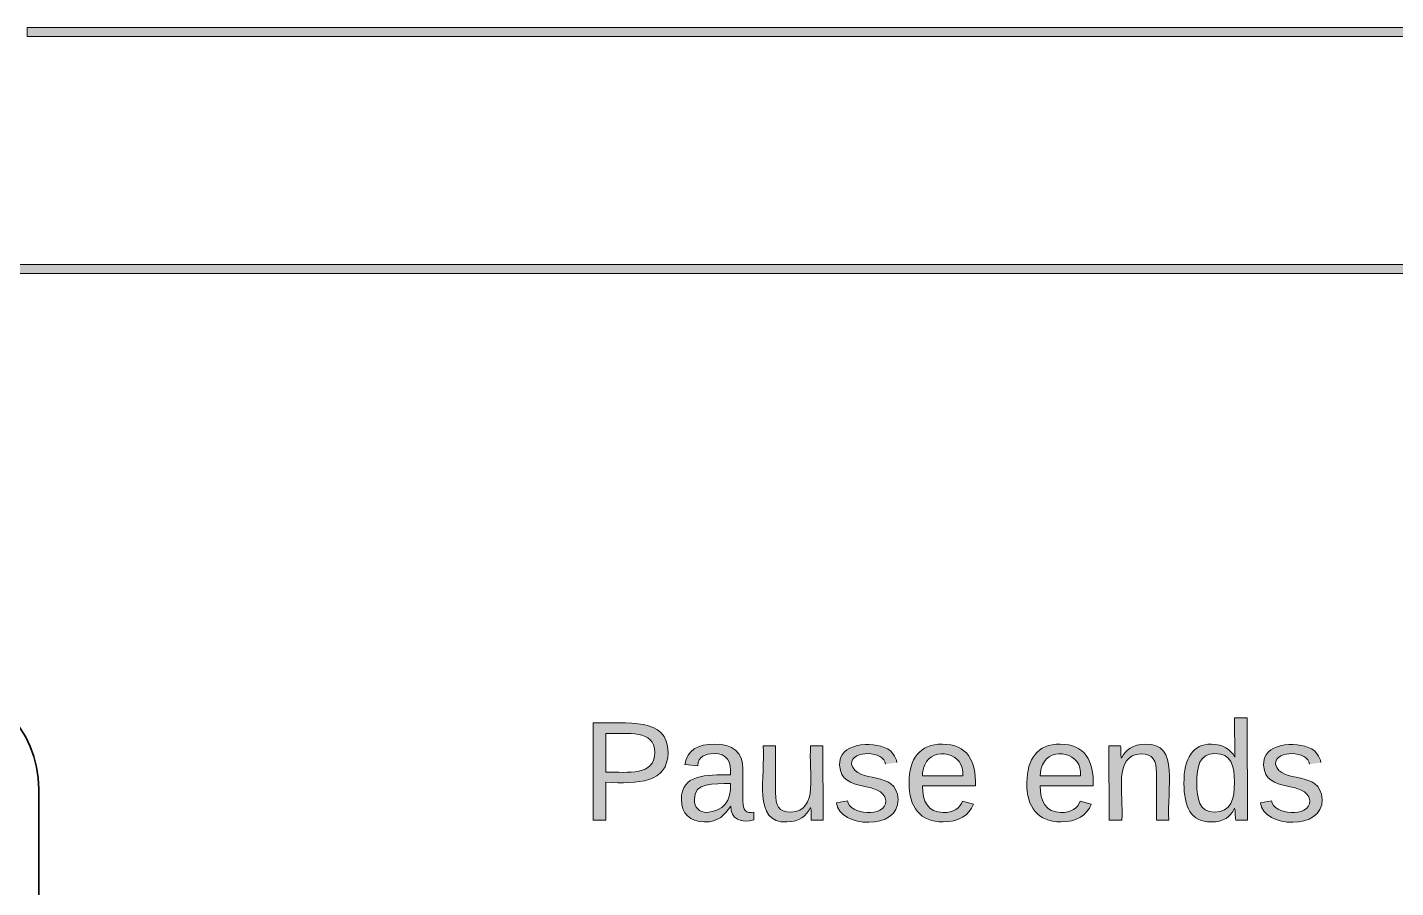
# Model space of a CAD drawing. Extents: x 3 to 1760, y 20 to 1040.
# Drawn here: x 566.7 to 717.3, y 670.5 to 765.2 of the extents above; entities that cross this region are included whole.
import ezdxf

# ---------------------------------------------------------------- set-up
doc = ezdxf.new("R2010")
doc.units = 0
doc.header["$MEASUREMENT"] = 0
doc.layers.add('Layer 1', color=7, linetype='Continuous', lineweight=0)

# ---------------------------------------------------------------- blocks, each defined once
blk = doc.blocks.new('Block_155')
at = {"layer": 'Layer 1', "true_color": 0x282c33, "transparency": 33554687}
h = blk.add_hatch(color=250, dxfattribs=at)
h.dxf.hatch_style = 2
edge = h.paths.add_edge_path()
edge.add_spline(control_points=[(629.01, 688.65), (632.77, 688.61), (637.26, 689.3), (637.26, 685.41), (637.26, 682.04), (633.93, 681.95), (630.43, 682.13), (630.43, 682.13), (630.43, 677.94), (630.43, 677.94), (630.43, 677.94), (629.01, 677.94), (629.01, 677.94), (629.01, 677.94), (629.01, 688.65), (629.01, 688.65)], knot_values=[0, 0, 0, 0, 1, 1, 1, 2, 2, 2, 3, 3, 3, 4, 4, 4, 5, 5, 5, 5], degree=3, periodic=0)
edge = h.paths.add_edge_path()
edge.add_spline(control_points=[(630.43, 683.25), (632.9, 683.25), (635.79, 682.78), (635.79, 685.41), (635.79, 687.96), (632.85, 687.44), (630.43, 687.49), (630.43, 687.49), (630.43, 683.25), (630.43, 683.25)], knot_values=[0, 0, 0, 0, 1, 1, 1, 2, 2, 2, 3, 3, 3, 3], degree=3, periodic=0)
edge.add_line((630.43, 683.25), (630.43, 683.25))
h = blk.add_hatch(color=250, dxfattribs=at)
h.dxf.hatch_style = 2
edge = h.paths.add_edge_path()
edge.add_spline(control_points=[(644.17, 679.49), (643.53, 678.58), (642.83, 677.72), (641.24, 677.76), (639.68, 677.81), (638.73, 678.67), (638.73, 680.23), (638.69, 682.99), (641.45, 682.95), (644.13, 682.95), (644.26, 684.46), (643.74, 685.28), (642.36, 685.28), (641.32, 685.24), (640.59, 684.98), (640.54, 683.94), (640.54, 683.94), (639.12, 684.07), (639.12, 684.07), (639.33, 685.67), (640.54, 686.32), (642.4, 686.32), (644.35, 686.32), (645.51, 685.45), (645.51, 683.55), (645.51, 683.55), (645.51, 680.01), (645.51, 680.01), (645.47, 679.15), (645.82, 678.63), (646.72, 678.84), (646.72, 678.84), (646.72, 677.98), (646.72, 677.98), (645.38, 677.59), (644.09, 678.07), (644.17, 679.49)], knot_values=[0, 0, 0, 0, 1, 1, 1, 2, 2, 2, 3, 3, 3, 4, 4, 4, 5, 5, 5, 6, 6, 6, 7, 7, 7, 8, 8, 8, 9, 9, 9, 10, 10, 10, 11, 11, 11, 12, 12, 12, 12], degree=3, periodic=0)
edge = h.paths.add_edge_path()
edge.add_spline(control_points=[(640.16, 680.23), (640.16, 679.36), (640.67, 678.8), (641.54, 678.8), (643.31, 678.93), (644.26, 680.05), (644.13, 682), (642.27, 681.91), (640.16, 682.21), (640.16, 680.23)], knot_values=[0, 0, 0, 0, 1, 1, 1, 2, 2, 2, 3, 3, 3, 3], degree=3, periodic=0)
edge.add_line((640.16, 680.23), (640.16, 680.23))
h = blk.add_hatch(color=250, dxfattribs=at)
h.dxf.hatch_style = 2
edge = h.paths.add_edge_path()
edge.add_spline(control_points=[(650.35, 677.76), (646.51, 677.59), (648.02, 682.78), (647.72, 686.15), (647.72, 686.15), (649.1, 686.15), (649.1, 686.15), (649.1, 686.15), (649.1, 680.96), (649.1, 680.96), (649.1, 679.62), (649.4, 678.8), (650.79, 678.84), (653.9, 678.93), (652.73, 683.21), (652.95, 686.15), (652.95, 686.15), (654.29, 686.15), (654.29, 686.15), (654.29, 686.15), (654.33, 677.94), (654.33, 677.94), (654.33, 677.94), (653.03, 677.94), (653.03, 677.94), (652.99, 678.37), (653.08, 679.02), (652.95, 679.36), (652.47, 678.41), (651.74, 677.81), (650.35, 677.76)], knot_values=[0, 0, 0, 0, 1, 1, 1, 2, 2, 2, 3, 3, 3, 4, 4, 4, 5, 5, 5, 6, 6, 6, 7, 7, 7, 8, 8, 8, 9, 9, 9, 10, 10, 10, 10], degree=3, periodic=0)
edge.add_line((650.35, 677.76), (650.35, 677.76))
h = blk.add_hatch(color=250, dxfattribs=at)
h.dxf.hatch_style = 2
edge = h.paths.add_edge_path()
edge.add_spline(control_points=[(661.2, 684.12), (661.07, 685.58), (657.48, 685.76), (657.44, 684.12), (658.09, 681.82), (662.41, 683.6), (662.58, 680.23), (662.75, 676.86), (656.1, 677.03), (655.8, 679.88), (655.8, 679.88), (657.01, 680.1), (657.01, 680.1), (657.18, 678.54), (661.2, 678.15), (661.24, 680.1), (660.81, 682.52), (656.36, 680.74), (656.14, 683.99), (655.97, 686.45), (659.69, 686.71), (661.41, 685.8), (661.93, 685.5), (662.32, 684.98), (662.45, 684.29)], knot_values=[0, 0, 0, 0, 1, 1, 1, 2, 2, 2, 3, 3, 3, 4, 4, 4, 5, 5, 5, 6, 6, 6, 7, 7, 7, 8, 8, 8, 8], degree=3, periodic=0)
edge.add_line((662.45, 684.29), (661.2, 684.12))
h = blk.add_hatch(color=250, dxfattribs=at)
h.dxf.hatch_style = 2
edge = h.paths.add_edge_path()
edge.add_spline(control_points=[(667.46, 686.32), (670.19, 686.32), (671.18, 684.5), (671.09, 681.74), (671.09, 681.74), (665.26, 681.74), (665.26, 681.74), (665.26, 680.01), (665.87, 678.84), (667.55, 678.8), (668.67, 678.76), (669.41, 679.32), (669.67, 680.05), (669.67, 680.05), (670.88, 679.71), (670.88, 679.71), (670.4, 678.5), (669.28, 677.76), (667.55, 677.76), (665.04, 677.76), (663.75, 679.36), (663.79, 682.08), (663.83, 684.72), (664.91, 686.32), (667.46, 686.32)], knot_values=[0, 0, 0, 0, 1, 1, 1, 2, 2, 2, 3, 3, 3, 4, 4, 4, 5, 5, 5, 6, 6, 6, 7, 7, 7, 8, 8, 8, 8], degree=3, periodic=0)
edge = h.paths.add_edge_path()
edge.add_spline(control_points=[(669.71, 682.82), (669.97, 685.41), (666.43, 686.15), (665.52, 684.03), (665.39, 683.73), (665.26, 683.29), (665.26, 682.82), (665.26, 682.82), (669.71, 682.82), (669.71, 682.82)], knot_values=[0, 0, 0, 0, 1, 1, 1, 2, 2, 2, 3, 3, 3, 3], degree=3, periodic=0)
edge.add_line((669.71, 682.82), (669.71, 682.82))
at = {"layer": 'Layer 1'}
for points, knots in [([(629.01, 688.65), (632.77, 688.61), (637.26, 689.3), (637.26, 685.41), (637.26, 682.04), (633.93, 681.95), (630.43, 682.13), (630.43, 682.13), (630.43, 677.94), (630.43, 677.94), (630.43, 677.94), (629.01, 677.94), (629.01, 677.94), (629.01, 677.94), (629.01, 688.65), (629.01, 688.65)], [0, 0, 0, 0, 1, 1, 1, 2, 2, 2, 3, 3, 3, 4, 4, 4, 5, 5, 5, 5]), ([(630.43, 683.25), (632.9, 683.25), (635.79, 682.78), (635.79, 685.41), (635.79, 687.96), (632.85, 687.44), (630.43, 687.49), (630.43, 687.49), (630.43, 683.25), (630.43, 683.25)], [0, 0, 0, 0, 1, 1, 1, 2, 2, 2, 3, 3, 3, 3]), ([(644.17, 679.49), (643.53, 678.58), (642.83, 677.72), (641.24, 677.76), (639.68, 677.81), (638.73, 678.67), (638.73, 680.23), (638.69, 682.99), (641.45, 682.95), (644.13, 682.95), (644.26, 684.46), (643.74, 685.28), (642.36, 685.28), (641.32, 685.24), (640.59, 684.98), (640.54, 683.94), (640.54, 683.94), (639.12, 684.07), (639.12, 684.07), (639.33, 685.67), (640.54, 686.32), (642.4, 686.32), (644.35, 686.32), (645.51, 685.45), (645.51, 683.55), (645.51, 683.55), (645.51, 680.01), (645.51, 680.01), (645.47, 679.15), (645.82, 678.63), (646.72, 678.84), (646.72, 678.84), (646.72, 677.98), (646.72, 677.98), (645.38, 677.59), (644.09, 678.07), (644.17, 679.49)], [0, 0, 0, 0, 1, 1, 1, 2, 2, 2, 3, 3, 3, 4, 4, 4, 5, 5, 5, 6, 6, 6, 7, 7, 7, 8, 8, 8, 9, 9, 9, 10, 10, 10, 11, 11, 11, 12, 12, 12, 12]), ([(650.35, 677.76), (646.51, 677.59), (648.02, 682.78), (647.72, 686.15), (647.72, 686.15), (649.1, 686.15), (649.1, 686.15), (649.1, 686.15), (649.1, 680.96), (649.1, 680.96), (649.1, 679.62), (649.4, 678.8), (650.79, 678.84), (653.9, 678.93), (652.73, 683.21), (652.95, 686.15), (652.95, 686.15), (654.29, 686.15), (654.29, 686.15), (654.29, 686.15), (654.33, 677.94), (654.33, 677.94), (654.33, 677.94), (653.03, 677.94), (653.03, 677.94), (652.99, 678.37), (653.08, 679.02), (652.95, 679.36), (652.47, 678.41), (651.74, 677.81), (650.35, 677.76)], [0, 0, 0, 0, 1, 1, 1, 2, 2, 2, 3, 3, 3, 4, 4, 4, 5, 5, 5, 6, 6, 6, 7, 7, 7, 8, 8, 8, 9, 9, 9, 10, 10, 10, 10]), ([(661.2, 684.12), (661.07, 685.58), (657.48, 685.76), (657.44, 684.12), (658.09, 681.82), (662.41, 683.6), (662.58, 680.23), (662.75, 676.86), (656.1, 677.03), (655.8, 679.88), (655.8, 679.88), (657.01, 680.1), (657.01, 680.1), (657.18, 678.54), (661.2, 678.15), (661.24, 680.1), (660.81, 682.52), (656.36, 680.74), (656.14, 683.99), (655.97, 686.45), (659.69, 686.71), (661.41, 685.8), (661.93, 685.5), (662.32, 684.98), (662.45, 684.29)], [0, 0, 0, 0, 1, 1, 1, 2, 2, 2, 3, 3, 3, 4, 4, 4, 5, 5, 5, 6, 6, 6, 7, 7, 7, 8, 8, 8, 8]), ([(667.46, 686.32), (670.19, 686.32), (671.18, 684.5), (671.09, 681.74), (671.09, 681.74), (665.26, 681.74), (665.26, 681.74), (665.26, 680.01), (665.87, 678.84), (667.55, 678.8), (668.67, 678.76), (669.41, 679.32), (669.67, 680.05), (669.67, 680.05), (670.88, 679.71), (670.88, 679.71), (670.4, 678.5), (669.28, 677.76), (667.55, 677.76), (665.04, 677.76), (663.75, 679.36), (663.79, 682.08), (663.83, 684.72), (664.91, 686.32), (667.46, 686.32)], [0, 0, 0, 0, 1, 1, 1, 2, 2, 2, 3, 3, 3, 4, 4, 4, 5, 5, 5, 6, 6, 6, 7, 7, 7, 8, 8, 8, 8]), ([(669.71, 682.82), (669.97, 685.41), (666.43, 686.15), (665.52, 684.03), (665.39, 683.73), (665.26, 683.29), (665.26, 682.82), (665.26, 682.82), (669.71, 682.82), (669.71, 682.82)], [0, 0, 0, 0, 1, 1, 1, 2, 2, 2, 3, 3, 3, 3]), ([(640.16, 680.23), (640.16, 679.36), (640.67, 678.8), (641.54, 678.8), (643.31, 678.93), (644.26, 680.05), (644.13, 682), (642.27, 681.91), (640.16, 682.21), (640.16, 680.23)], [0, 0, 0, 0, 1, 1, 1, 2, 2, 2, 3, 3, 3, 3])]:
    blk.add_open_spline(points, degree=3, knots=knots, dxfattribs=at)
blk = doc.blocks.new('Block_154')
at = {"layer": 'Layer 1'}
blk.add_blockref('Block_155', (0, 0), dxfattribs=at)
blk = doc.blocks.new('Block_157')
at = {"layer": 'Layer 1', "true_color": 0x282c33, "transparency": 33554687}
h = blk.add_hatch(color=250, dxfattribs=at)
h.dxf.hatch_style = 2
edge = h.paths.add_edge_path()
edge.add_spline(control_points=[(697.06, 686.32), (698.4, 686.32), (699.14, 685.76), (699.66, 684.89), (699.66, 684.89), (699.61, 689.21), (699.61, 689.21), (699.61, 689.21), (700.99, 689.21), (700.99, 689.21), (700.99, 689.21), (701.04, 677.94), (701.04, 677.94), (701.04, 677.94), (699.74, 677.94), (699.74, 677.94), (699.66, 678.37), (699.74, 678.93), (699.61, 679.28), (699.18, 678.28), (698.4, 677.76), (697.06, 677.76), (694.77, 677.76), (694.08, 679.45), (694.04, 682), (694.04, 684.85), (695.03, 686.32), (697.06, 686.32)], knot_values=[0, 0, 0, 0, 1, 1, 1, 2, 2, 2, 3, 3, 3, 4, 4, 4, 5, 5, 5, 6, 6, 6, 7, 7, 7, 8, 8, 8, 9, 9, 9, 9], degree=3, periodic=0)
edge = h.paths.add_edge_path()
edge.add_spline(control_points=[(697.45, 685.28), (695.72, 685.28), (695.46, 683.81), (695.46, 682.04), (695.46, 680.31), (695.72, 678.84), (697.41, 678.84), (699.22, 678.84), (699.61, 680.23), (699.61, 682.13), (699.61, 683.94), (699.22, 685.32), (697.45, 685.28)], knot_values=[0, 0, 0, 0, 1, 1, 1, 2, 2, 2, 3, 3, 3, 4, 4, 4, 4], degree=3, periodic=0)
edge.add_line((697.45, 685.28), (697.45, 685.28))
h = blk.add_hatch(color=250, dxfattribs=at)
h.dxf.hatch_style = 2
edge = h.paths.add_edge_path()
edge.add_spline(control_points=[(680.43, 686.32), (683.15, 686.32), (684.14, 684.5), (684.06, 681.74), (684.06, 681.74), (678.22, 681.74), (678.22, 681.74), (678.22, 680.01), (678.83, 678.84), (680.51, 678.8), (681.64, 678.76), (682.37, 679.32), (682.63, 680.05), (682.63, 680.05), (683.84, 679.71), (683.84, 679.71), (683.37, 678.5), (682.24, 677.76), (680.51, 677.76), (678.01, 677.76), (676.71, 679.36), (676.75, 682.08), (676.8, 684.72), (677.88, 686.32), (680.43, 686.32)], knot_values=[0, 0, 0, 0, 1, 1, 1, 2, 2, 2, 3, 3, 3, 4, 4, 4, 5, 5, 5, 6, 6, 6, 7, 7, 7, 8, 8, 8, 8], degree=3, periodic=0)
edge = h.paths.add_edge_path()
edge.add_spline(control_points=[(682.67, 682.82), (682.93, 685.41), (679.39, 686.15), (678.48, 684.03), (678.35, 683.73), (678.22, 683.29), (678.22, 682.82), (678.22, 682.82), (682.67, 682.82), (682.67, 682.82)], knot_values=[0, 0, 0, 0, 1, 1, 1, 2, 2, 2, 3, 3, 3, 3], degree=3, periodic=0)
edge.add_line((682.67, 682.82), (682.67, 682.82))
h = blk.add_hatch(color=250, dxfattribs=at)
h.dxf.hatch_style = 2
edge = h.paths.add_edge_path()
edge.add_spline(control_points=[(689.8, 686.32), (693.65, 686.49), (692.09, 681.31), (692.4, 677.94), (692.4, 677.94), (691.01, 677.94), (691.01, 677.94), (691.01, 677.94), (691.01, 683.16), (691.01, 683.16), (691.01, 684.5), (690.67, 685.28), (689.33, 685.24), (686.22, 685.15), (687.43, 680.83), (687.21, 677.94), (687.21, 677.94), (685.83, 677.94), (685.83, 677.94), (685.83, 677.94), (685.79, 686.15), (685.79, 686.15), (685.79, 686.15), (687.08, 686.15), (687.08, 686.15), (687.12, 685.71), (687.04, 685.11), (687.17, 684.76), (687.64, 685.71), (688.42, 686.28), (689.8, 686.32)], knot_values=[0, 0, 0, 0, 1, 1, 1, 2, 2, 2, 3, 3, 3, 4, 4, 4, 5, 5, 5, 6, 6, 6, 7, 7, 7, 8, 8, 8, 9, 9, 9, 10, 10, 10, 10], degree=3, periodic=0)
edge.add_line((689.8, 686.32), (689.8, 686.32))
h = blk.add_hatch(color=250, dxfattribs=at)
h.dxf.hatch_style = 2
edge = h.paths.add_edge_path()
edge.add_spline(control_points=[(707.87, 684.12), (707.74, 685.58), (704.15, 685.76), (704.11, 684.12), (704.75, 681.82), (709.08, 683.6), (709.25, 680.23), (709.42, 676.86), (702.77, 677.03), (702.46, 679.88), (702.46, 679.88), (703.67, 680.1), (703.67, 680.1), (703.85, 678.54), (707.87, 678.15), (707.91, 680.1), (707.48, 682.52), (703.03, 680.74), (702.81, 683.99), (702.64, 686.45), (706.35, 686.71), (708.08, 685.8), (708.6, 685.5), (708.99, 684.98), (709.12, 684.29)], knot_values=[0, 0, 0, 0, 1, 1, 1, 2, 2, 2, 3, 3, 3, 4, 4, 4, 5, 5, 5, 6, 6, 6, 7, 7, 7, 8, 8, 8, 8], degree=3, periodic=0)
edge.add_line((709.12, 684.29), (707.87, 684.12))
at = {"layer": 'Layer 1'}
for points, knots in [([(697.06, 686.32), (698.4, 686.32), (699.14, 685.76), (699.66, 684.89), (699.66, 684.89), (699.61, 689.21), (699.61, 689.21), (699.61, 689.21), (700.99, 689.21), (700.99, 689.21), (700.99, 689.21), (701.04, 677.94), (701.04, 677.94), (701.04, 677.94), (699.74, 677.94), (699.74, 677.94), (699.66, 678.37), (699.74, 678.93), (699.61, 679.28), (699.18, 678.28), (698.4, 677.76), (697.06, 677.76), (694.77, 677.76), (694.08, 679.45), (694.04, 682), (694.04, 684.85), (695.03, 686.32), (697.06, 686.32)], [0, 0, 0, 0, 1, 1, 1, 2, 2, 2, 3, 3, 3, 4, 4, 4, 5, 5, 5, 6, 6, 6, 7, 7, 7, 8, 8, 8, 9, 9, 9, 9]), ([(680.43, 686.32), (683.15, 686.32), (684.14, 684.5), (684.06, 681.74), (684.06, 681.74), (678.22, 681.74), (678.22, 681.74), (678.22, 680.01), (678.83, 678.84), (680.51, 678.8), (681.64, 678.76), (682.37, 679.32), (682.63, 680.05), (682.63, 680.05), (683.84, 679.71), (683.84, 679.71), (683.37, 678.5), (682.24, 677.76), (680.51, 677.76), (678.01, 677.76), (676.71, 679.36), (676.75, 682.08), (676.8, 684.72), (677.88, 686.32), (680.43, 686.32)], [0, 0, 0, 0, 1, 1, 1, 2, 2, 2, 3, 3, 3, 4, 4, 4, 5, 5, 5, 6, 6, 6, 7, 7, 7, 8, 8, 8, 8]), ([(682.67, 682.82), (682.93, 685.41), (679.39, 686.15), (678.48, 684.03), (678.35, 683.73), (678.22, 683.29), (678.22, 682.82), (678.22, 682.82), (682.67, 682.82), (682.67, 682.82)], [0, 0, 0, 0, 1, 1, 1, 2, 2, 2, 3, 3, 3, 3]), ([(689.8, 686.32), (693.65, 686.49), (692.09, 681.31), (692.4, 677.94), (692.4, 677.94), (691.01, 677.94), (691.01, 677.94), (691.01, 677.94), (691.01, 683.16), (691.01, 683.16), (691.01, 684.5), (690.67, 685.28), (689.33, 685.24), (686.22, 685.15), (687.43, 680.83), (687.21, 677.94), (687.21, 677.94), (685.83, 677.94), (685.83, 677.94), (685.83, 677.94), (685.79, 686.15), (685.79, 686.15), (685.79, 686.15), (687.08, 686.15), (687.08, 686.15), (687.12, 685.71), (687.04, 685.11), (687.17, 684.76), (687.64, 685.71), (688.42, 686.28), (689.8, 686.32)], [0, 0, 0, 0, 1, 1, 1, 2, 2, 2, 3, 3, 3, 4, 4, 4, 5, 5, 5, 6, 6, 6, 7, 7, 7, 8, 8, 8, 9, 9, 9, 10, 10, 10, 10]), ([(697.45, 685.28), (695.72, 685.28), (695.46, 683.81), (695.46, 682.04), (695.46, 680.31), (695.72, 678.84), (697.41, 678.84), (699.22, 678.84), (699.61, 680.23), (699.61, 682.13), (699.61, 683.94), (699.22, 685.32), (697.45, 685.28)], [0, 0, 0, 0, 1, 1, 1, 2, 2, 2, 3, 3, 3, 4, 4, 4, 4]), ([(707.87, 684.12), (707.74, 685.58), (704.15, 685.76), (704.11, 684.12), (704.75, 681.82), (709.08, 683.6), (709.25, 680.23), (709.42, 676.86), (702.77, 677.03), (702.46, 679.88), (702.46, 679.88), (703.67, 680.1), (703.67, 680.1), (703.85, 678.54), (707.87, 678.15), (707.91, 680.1), (707.48, 682.52), (703.03, 680.74), (702.81, 683.99), (702.64, 686.45), (706.35, 686.71), (708.08, 685.8), (708.6, 685.5), (708.99, 684.98), (709.12, 684.29)], [0, 0, 0, 0, 1, 1, 1, 2, 2, 2, 3, 3, 3, 4, 4, 4, 5, 5, 5, 6, 6, 6, 7, 7, 7, 8, 8, 8, 8])]:
    blk.add_open_spline(points, degree=3, knots=knots, dxfattribs=at)
blk = doc.blocks.new('Block_156')
at = {"layer": 'Layer 1'}
blk.add_blockref('Block_157', (0, 0), dxfattribs=at)
blk = doc.blocks.new('Block_153')
at = {"layer": 'Layer 1'}
for name in ['Block_154', 'Block_156']:
    blk.add_blockref(name, (0, 0), dxfattribs=at)
blk = doc.blocks.new('Block_0')
at = {"layer": 'Layer 1', "true_color": 0x666666, "transparency": 33554687}
h = blk.add_hatch(color=251, dxfattribs=at)
h.dxf.hatch_style = 2
edge = h.paths.add_edge_path()
edge.add_spline(control_points=[(566.74, 764.17), (566.74, 764.17), (566.74, 765.17), (566.74, 765.17), (566.74, 765.17), (844.71, 765.17), (844.71, 765.17), (844.71, 765.17), (844.71, 764.17), (844.71, 764.17), (844.71, 764.17), (566.74, 764.17), (566.74, 764.17)], knot_values=[0, 0, 0, 0, 1, 1, 1, 2, 2, 2, 3, 3, 3, 4, 4, 4, 4], degree=3, periodic=0)
edge = h.paths.add_edge_path()
edge.add_spline(control_points=[(1185.28, 765), (1185.28, 765), (1187.18, 764.56), (1187.18, 764.56), (1187.18, 764.56), (1189, 763.81), (1189, 763.81), (1189, 763.81), (1190.66, 762.79), (1190.66, 762.79), (1190.66, 762.79), (1192.16, 761.52), (1192.16, 761.52), (1192.16, 761.52), (1193.43, 760.02), (1193.43, 760.02), (1193.43, 760.02), (1194.45, 758.36), (1194.45, 758.36), (1194.45, 758.36), (1195.2, 756.56), (1195.2, 756.56), (1195.2, 756.56), (1195.66, 754.64), (1195.66, 754.64), (1195.66, 754.64), (1195.81, 752.71), (1195.81, 752.71), (1195.81, 752.71), (1195.81, 619.58), (1195.81, 619.58), (1195.81, 619.58), (1194.81, 619.58), (1194.81, 619.58), (1194.81, 619.58), (1194.81, 752.65), (1194.81, 752.65), (1194.81, 752.65), (1194.68, 754.47), (1194.68, 754.47), (1194.68, 754.47), (1194.26, 756.22), (1194.26, 756.22), (1194.26, 756.22), (1193.56, 757.89), (1193.56, 757.89), (1193.56, 757.89), (1192.63, 759.41), (1192.63, 759.41), (1192.63, 759.41), (1191.45, 760.79), (1191.45, 760.79), (1191.45, 760.79), (1190.08, 761.96), (1190.08, 761.96), (1190.08, 761.96), (1188.54, 762.9), (1188.54, 762.9), (1188.54, 762.9), (1186.88, 763.6), (1186.88, 763.6), (1186.88, 763.6), (1185.12, 764.02), (1185.12, 764.02), (1185.12, 764.02), (1183.32, 764.17), (1183.32, 764.17), (1183.32, 764.17), (1046.58, 764.17), (1046.58, 764.17), (1046.58, 764.17), (1046.58, 765.17), (1046.58, 765.17), (1046.58, 765.17), (1183.35, 765.17), (1183.35, 765.17), (1183.35, 765.17), (1185.28, 765), (1185.28, 765)], knot_values=[0, 0, 0, 0, 1, 1, 1, 2, 2, 2, 3, 3, 3, 4, 4, 4, 5, 5, 5, 6, 6, 6, 7, 7, 7, 8, 8, 8, 9, 9, 9, 10, 10, 10, 11, 11, 11, 12, 12, 12, 13, 13, 13, 14, 14, 14, 15, 15, 15, 16, 16, 16, 17, 17, 17, 18, 18, 18, 19, 19, 19, 20, 20, 20, 21, 21, 21, 22, 22, 22, 23, 23, 23, 24, 24, 24, 25, 25, 25, 26, 26, 26, 26], degree=3, periodic=0)
at = {"layer": 'Layer 1', "true_color": 0x333333, "transparency": 33554687}
h = blk.add_hatch(color=250, dxfattribs=at)
h.dxf.hatch_style = 2
edge = h.paths.add_edge_path()
edge.add_spline(control_points=[(1047.97, 738.95), (1047.97, 738.95), (1049.87, 738.49), (1049.87, 738.49), (1049.87, 738.49), (1051.69, 737.73), (1051.69, 737.73), (1051.69, 737.73), (1053.36, 736.71), (1053.36, 736.71), (1053.36, 736.71), (1054.86, 735.43), (1054.86, 735.43), (1054.86, 735.43), (1056.12, 733.93), (1056.12, 733.93), (1056.12, 733.93), (1057.16, 732.27), (1057.16, 732.27), (1057.16, 732.27), (1057.91, 730.45), (1057.91, 730.45), (1057.91, 730.45), (1058.36, 728.55), (1058.36, 728.55), (1058.36, 728.55), (1058.51, 726.61), (1058.51, 726.61), (1058.51, 726.61), (1058.51, 701.33), (1058.51, 701.33), (1058.51, 701.33), (1057.51, 701.33), (1057.51, 701.33), (1057.51, 701.33), (1057.51, 726.57), (1057.51, 726.57), (1057.51, 726.57), (1057.37, 728.39), (1057.37, 728.39), (1057.37, 728.39), (1056.95, 730.14), (1056.95, 730.14), (1056.95, 730.14), (1056.25, 731.81), (1056.25, 731.81), (1056.25, 731.81), (1055.31, 733.35), (1055.31, 733.35), (1055.31, 733.35), (1054.14, 734.72), (1054.14, 734.72), (1054.14, 734.72), (1052.77, 735.89), (1052.77, 735.89), (1052.77, 735.89), (1051.23, 736.84), (1051.23, 736.84), (1051.23, 736.84), (1049.56, 737.54), (1049.56, 737.54), (1049.56, 737.54), (1047.81, 737.94), (1047.81, 737.94), (1047.81, 737.94), (1045.99, 738.09), (1045.99, 738.09), (1045.99, 738.09), (546.31, 738.09), (546.31, 738.09), (546.31, 738.09), (546.31, 739.09), (546.31, 739.09), (546.31, 739.09), (1046.03, 739.09), (1046.03, 739.09), (1046.03, 739.09), (1047.97, 738.95), (1047.97, 738.95)], knot_values=[0, 0, 0, 0, 1, 1, 1, 2, 2, 2, 3, 3, 3, 4, 4, 4, 5, 5, 5, 6, 6, 6, 7, 7, 7, 8, 8, 8, 9, 9, 9, 10, 10, 10, 11, 11, 11, 12, 12, 12, 13, 13, 13, 14, 14, 14, 15, 15, 15, 16, 16, 16, 17, 17, 17, 18, 18, 18, 19, 19, 19, 20, 20, 20, 21, 21, 21, 22, 22, 22, 23, 23, 23, 24, 24, 24, 25, 25, 25, 26, 26, 26, 26], degree=3, periodic=0)
edge = h.paths.add_edge_path()
edge.add_spline(control_points=[(1058.51, 616.97), (1058.51, 616.97), (1058.65, 615.15), (1058.65, 615.15), (1058.65, 615.15), (1059.07, 613.39), (1059.07, 613.39), (1059.07, 613.39), (1059.77, 611.72), (1059.77, 611.72), (1059.77, 611.72), (1060.71, 610.18), (1060.71, 610.18), (1060.71, 610.18), (1061.88, 608.8), (1061.88, 608.8), (1061.88, 608.8), (1063.25, 607.62), (1063.25, 607.62), (1063.25, 607.62), (1064.79, 606.68), (1064.79, 606.68), (1064.79, 606.68), (1066.46, 605.98), (1066.46, 605.98), (1066.46, 605.98), (1068.21, 605.58), (1068.21, 605.58), (1068.21, 605.58), (1070.03, 605.43), (1070.03, 605.43), (1070.03, 605.43), (1168.16, 605.43), (1168.16, 605.43), (1168.16, 605.43), (1168.16, 604.43), (1168.16, 604.43), (1168.16, 604.43), (1069.99, 604.43), (1069.99, 604.43), (1069.99, 604.43), (1068.05, 604.58), (1068.05, 604.58), (1068.05, 604.58), (1066.15, 605.04), (1066.15, 605.04), (1066.15, 605.04), (1064.33, 605.79), (1064.33, 605.79), (1064.33, 605.79), (1062.66, 606.82), (1062.66, 606.82), (1062.66, 606.82), (1061.16, 608.1), (1061.16, 608.1), (1061.16, 608.1), (1059.9, 609.6), (1059.9, 609.6), (1059.9, 609.6), (1058.86, 611.27), (1058.86, 611.27), (1058.86, 611.27), (1058.11, 613.07), (1058.11, 613.07), (1058.11, 613.07), (1057.66, 614.99), (1057.66, 614.99), (1057.66, 614.99), (1057.51, 616.92), (1057.51, 616.92), (1057.51, 616.92), (1057.51, 646.65), (1057.51, 646.65), (1057.51, 646.65), (1058.51, 646.65), (1058.51, 646.65), (1058.51, 646.65), (1058.51, 616.97), (1058.51, 616.97)], knot_values=[0, 0, 0, 0, 1, 1, 1, 2, 2, 2, 3, 3, 3, 4, 4, 4, 5, 5, 5, 6, 6, 6, 7, 7, 7, 8, 8, 8, 9, 9, 9, 10, 10, 10, 11, 11, 11, 12, 12, 12, 13, 13, 13, 14, 14, 14, 15, 15, 15, 16, 16, 16, 17, 17, 17, 18, 18, 18, 19, 19, 19, 20, 20, 20, 21, 21, 21, 22, 22, 22, 23, 23, 23, 24, 24, 24, 25, 25, 25, 26, 26, 26, 26], degree=3, periodic=0)
at = {"layer": 'Layer 1', "true_color": 0x666666, "transparency": 33554687}
h = blk.add_hatch(color=251, dxfattribs=at)
h.dxf.hatch_style = 2
edge = h.paths.add_edge_path()
edge.add_spline(control_points=[(494.51, 382.02), (494.51, 382.02), (494.65, 380.2), (494.65, 380.2), (494.65, 380.2), (495.07, 378.45), (495.07, 378.45), (495.07, 378.45), (495.77, 376.78), (495.77, 376.78), (495.77, 376.78), (496.71, 375.24), (496.71, 375.24), (496.71, 375.24), (497.88, 373.87), (497.88, 373.87), (497.88, 373.87), (499.25, 372.7), (499.25, 372.7), (499.25, 372.7), (500.79, 371.75), (500.79, 371.75), (500.79, 371.75), (502.46, 371.05), (502.46, 371.05), (502.46, 371.05), (504.21, 370.65), (504.21, 370.65), (504.21, 370.65), (506.03, 370.5), (506.03, 370.5), (506.03, 370.5), (1162.98, 370.5), (1162.98, 370.5), (1162.98, 370.5), (1164.92, 370.35), (1164.92, 370.35), (1164.92, 370.35), (1166.82, 369.89), (1166.82, 369.89), (1166.82, 369.89), (1168.65, 369.13), (1168.65, 369.13), (1168.65, 369.13), (1170.32, 368.1), (1170.32, 368.1), (1170.32, 368.1), (1171.82, 366.84), (1171.82, 366.84), (1171.82, 366.84), (1173.09, 365.34), (1173.09, 365.34), (1173.09, 365.34), (1174.11, 363.68), (1174.11, 363.68), (1174.11, 363.68), (1174.85, 361.86), (1174.85, 361.86), (1174.85, 361.86), (1175.31, 359.96), (1175.31, 359.96), (1175.31, 359.96), (1175.46, 358.02), (1175.46, 358.02), (1175.46, 358.02), (1175.46, 180.17), (1175.46, 180.17), (1175.46, 180.17), (1175.6, 178.35), (1175.6, 178.35), (1175.6, 178.35), (1176.02, 176.6), (1176.02, 176.6), (1176.02, 176.6), (1176.72, 174.93), (1176.72, 174.93), (1176.72, 174.93), (1177.65, 173.39), (1177.65, 173.39), (1177.65, 173.39), (1178.82, 172.01), (1178.82, 172.01), (1178.82, 172.01), (1180.19, 170.84), (1180.19, 170.84), (1180.19, 170.84), (1181.72, 169.9), (1181.72, 169.9), (1181.72, 169.9), (1183.39, 169.22), (1183.39, 169.22), (1183.39, 169.22), (1185.14, 168.8), (1185.14, 168.8), (1185.14, 168.8), (1186.96, 168.65), (1186.96, 168.65), (1186.96, 168.65), (1198.56, 168.65), (1198.56, 168.65), (1198.56, 168.65), (1198.56, 167.65), (1198.56, 167.65), (1198.56, 167.65), (1186.92, 167.65), (1186.92, 167.65), (1186.92, 167.65), (1184.99, 167.8), (1184.99, 167.8), (1184.99, 167.8), (1183.09, 168.26), (1183.09, 168.26), (1183.09, 168.26), (1181.27, 169.01), (1181.27, 169.01), (1181.27, 169.01), (1179.59, 170.05), (1179.59, 170.05), (1179.59, 170.05), (1178.09, 171.32), (1178.09, 171.32), (1178.09, 171.32), (1176.83, 172.82), (1176.83, 172.82), (1176.83, 172.82), (1175.8, 174.5), (1175.8, 174.5), (1175.8, 174.5), (1175.06, 176.3), (1175.06, 176.3), (1175.06, 176.3), (1174.6, 178.22), (1174.6, 178.22), (1174.6, 178.22), (1174.45, 180.15), (1174.45, 180.15), (1174.45, 180.15), (1174.45, 357.98), (1174.45, 357.98), (1174.45, 357.98), (1174.31, 359.8), (1174.31, 359.8), (1174.31, 359.8), (1173.91, 361.55), (1173.91, 361.55), (1173.91, 361.55), (1173.21, 363.22), (1173.21, 363.22), (1173.21, 363.22), (1172.26, 364.76), (1172.26, 364.76), (1172.26, 364.76), (1171.09, 366.13), (1171.09, 366.13), (1171.09, 366.13), (1169.72, 367.3), (1169.72, 367.3), (1169.72, 367.3), (1168.19, 368.25), (1168.19, 368.25), (1168.19, 368.25), (1166.53, 368.95), (1166.53, 368.95), (1166.53, 368.95), (1164.78, 369.35), (1164.78, 369.35), (1164.78, 369.35), (1162.96, 369.5), (1162.96, 369.5), (1162.96, 369.5), (505.99, 369.5), (505.99, 369.5), (505.99, 369.5), (504.05, 369.65), (504.05, 369.65), (504.05, 369.65), (502.15, 370.11), (502.15, 370.11), (502.15, 370.11), (500.33, 370.87), (500.33, 370.87), (500.33, 370.87), (498.66, 371.9), (498.66, 371.9), (498.66, 371.9), (497.16, 373.16), (497.16, 373.16), (497.16, 373.16), (495.9, 374.66), (495.9, 374.66), (495.9, 374.66), (494.86, 376.32), (494.86, 376.32), (494.86, 376.32), (494.11, 378.14), (494.11, 378.14), (494.11, 378.14), (493.66, 380.04), (493.66, 380.04), (493.66, 380.04), (493.51, 381.98), (493.51, 381.98), (493.51, 381.98), (493.51, 729.43), (493.51, 729.43), (493.51, 729.43), (494.51, 729.43), (494.51, 729.43), (494.51, 729.43), (494.51, 382.02), (494.51, 382.02)], knot_values=[0, 0, 0, 0, 1, 1, 1, 2, 2, 2, 3, 3, 3, 4, 4, 4, 5, 5, 5, 6, 6, 6, 7, 7, 7, 8, 8, 8, 9, 9, 9, 10, 10, 10, 11, 11, 11, 12, 12, 12, 13, 13, 13, 14, 14, 14, 15, 15, 15, 16, 16, 16, 17, 17, 17, 18, 18, 18, 19, 19, 19, 20, 20, 20, 21, 21, 21, 22, 22, 22, 23, 23, 23, 24, 24, 24, 25, 25, 25, 26, 26, 26, 27, 27, 27, 28, 28, 28, 29, 29, 29, 30, 30, 30, 31, 31, 31, 32, 32, 32, 33, 33, 33, 34, 34, 34, 35, 35, 35, 36, 36, 36, 37, 37, 37, 38, 38, 38, 39, 39, 39, 40, 40, 40, 41, 41, 41, 42, 42, 42, 43, 43, 43, 44, 44, 44, 45, 45, 45, 46, 46, 46, 47, 47, 47, 48, 48, 48, 49, 49, 49, 50, 50, 50, 51, 51, 51, 52, 52, 52, 53, 53, 53, 54, 54, 54, 55, 55, 55, 56, 56, 56, 57, 57, 57, 58, 58, 58, 59, 59, 59, 60, 60, 60, 61, 61, 61, 62, 62, 62, 63, 63, 63, 64, 64, 64, 65, 65, 65, 66, 66, 66, 67, 67, 67, 68, 68, 68, 69, 69, 69, 70, 70, 70, 70], degree=3, periodic=0)
at = {"layer": 'Layer 1', "color": 251, "lineweight": 0, "true_color": 0x666666}
for points, knots in [([(566.74, 764.17), (566.74, 764.17), (566.74, 765.17), (566.74, 765.17), (566.74, 765.17), (844.71, 765.17), (844.71, 765.17), (844.71, 765.17), (844.71, 764.17), (844.71, 764.17), (844.71, 764.17), (566.74, 764.17), (566.74, 764.17)], [0, 0, 0, 0, 1, 1, 1, 2, 2, 2, 3, 3, 3, 4, 4, 4, 4]), ([(494.51, 382.02), (494.51, 382.02), (494.65, 380.2), (494.65, 380.2), (494.65, 380.2), (495.07, 378.45), (495.07, 378.45), (495.07, 378.45), (495.77, 376.78), (495.77, 376.78), (495.77, 376.78), (496.71, 375.24), (496.71, 375.24), (496.71, 375.24), (497.88, 373.87), (497.88, 373.87), (497.88, 373.87), (499.25, 372.7), (499.25, 372.7), (499.25, 372.7), (500.79, 371.75), (500.79, 371.75), (500.79, 371.75), (502.46, 371.05), (502.46, 371.05), (502.46, 371.05), (504.21, 370.65), (504.21, 370.65), (504.21, 370.65), (506.03, 370.5), (506.03, 370.5), (506.03, 370.5), (1162.98, 370.5), (1162.98, 370.5), (1162.98, 370.5), (1164.92, 370.35), (1164.92, 370.35), (1164.92, 370.35), (1166.82, 369.89), (1166.82, 369.89), (1166.82, 369.89), (1168.65, 369.13), (1168.65, 369.13), (1168.65, 369.13), (1170.32, 368.1), (1170.32, 368.1), (1170.32, 368.1), (1171.82, 366.84), (1171.82, 366.84), (1171.82, 366.84), (1173.09, 365.34), (1173.09, 365.34), (1173.09, 365.34), (1174.11, 363.68), (1174.11, 363.68), (1174.11, 363.68), (1174.85, 361.86), (1174.85, 361.86), (1174.85, 361.86), (1175.31, 359.96), (1175.31, 359.96), (1175.31, 359.96), (1175.46, 358.02), (1175.46, 358.02), (1175.46, 358.02), (1175.46, 180.17), (1175.46, 180.17), (1175.46, 180.17), (1175.6, 178.35), (1175.6, 178.35), (1175.6, 178.35), (1176.02, 176.6), (1176.02, 176.6), (1176.02, 176.6), (1176.72, 174.93), (1176.72, 174.93), (1176.72, 174.93), (1177.65, 173.39), (1177.65, 173.39), (1177.65, 173.39), (1178.82, 172.01), (1178.82, 172.01), (1178.82, 172.01), (1180.19, 170.84), (1180.19, 170.84), (1180.19, 170.84), (1181.72, 169.9), (1181.72, 169.9), (1181.72, 169.9), (1183.39, 169.22), (1183.39, 169.22), (1183.39, 169.22), (1185.14, 168.8), (1185.14, 168.8), (1185.14, 168.8), (1186.96, 168.65), (1186.96, 168.65), (1186.96, 168.65), (1198.56, 168.65), (1198.56, 168.65), (1198.56, 168.65), (1198.56, 167.65), (1198.56, 167.65), (1198.56, 167.65), (1186.92, 167.65), (1186.92, 167.65), (1186.92, 167.65), (1184.99, 167.8), (1184.99, 167.8), (1184.99, 167.8), (1183.09, 168.26), (1183.09, 168.26), (1183.09, 168.26), (1181.27, 169.01), (1181.27, 169.01), (1181.27, 169.01), (1179.59, 170.05), (1179.59, 170.05), (1179.59, 170.05), (1178.09, 171.32), (1178.09, 171.32), (1178.09, 171.32), (1176.83, 172.82), (1176.83, 172.82), (1176.83, 172.82), (1175.8, 174.5), (1175.8, 174.5), (1175.8, 174.5), (1175.06, 176.3), (1175.06, 176.3), (1175.06, 176.3), (1174.6, 178.22), (1174.6, 178.22), (1174.6, 178.22), (1174.45, 180.15), (1174.45, 180.15), (1174.45, 180.15), (1174.45, 357.98), (1174.45, 357.98), (1174.45, 357.98), (1174.31, 359.8), (1174.31, 359.8), (1174.31, 359.8), (1173.91, 361.55), (1173.91, 361.55), (1173.91, 361.55), (1173.21, 363.22), (1173.21, 363.22), (1173.21, 363.22), (1172.26, 364.76), (1172.26, 364.76), (1172.26, 364.76), (1171.09, 366.13), (1171.09, 366.13), (1171.09, 366.13), (1169.72, 367.3), (1169.72, 367.3), (1169.72, 367.3), (1168.19, 368.25), (1168.19, 368.25), (1168.19, 368.25), (1166.53, 368.95), (1166.53, 368.95), (1166.53, 368.95), (1164.78, 369.35), (1164.78, 369.35), (1164.78, 369.35), (1162.96, 369.5), (1162.96, 369.5), (1162.96, 369.5), (505.99, 369.5), (505.99, 369.5), (505.99, 369.5), (504.05, 369.65), (504.05, 369.65), (504.05, 369.65), (502.15, 370.11), (502.15, 370.11), (502.15, 370.11), (500.33, 370.87), (500.33, 370.87), (500.33, 370.87), (498.66, 371.9), (498.66, 371.9), (498.66, 371.9), (497.16, 373.16), (497.16, 373.16), (497.16, 373.16), (495.9, 374.66), (495.9, 374.66), (495.9, 374.66), (494.86, 376.32), (494.86, 376.32), (494.86, 376.32), (494.11, 378.14), (494.11, 378.14), (494.11, 378.14), (493.66, 380.04), (493.66, 380.04), (493.66, 380.04), (493.51, 381.98), (493.51, 381.98), (493.51, 381.98), (493.51, 729.43), (493.51, 729.43), (493.51, 729.43), (494.51, 729.43), (494.51, 729.43), (494.51, 729.43), (494.51, 382.02), (494.51, 382.02)], [0, 0, 0, 0, 1, 1, 1, 2, 2, 2, 3, 3, 3, 4, 4, 4, 5, 5, 5, 6, 6, 6, 7, 7, 7, 8, 8, 8, 9, 9, 9, 10, 10, 10, 11, 11, 11, 12, 12, 12, 13, 13, 13, 14, 14, 14, 15, 15, 15, 16, 16, 16, 17, 17, 17, 18, 18, 18, 19, 19, 19, 20, 20, 20, 21, 21, 21, 22, 22, 22, 23, 23, 23, 24, 24, 24, 25, 25, 25, 26, 26, 26, 27, 27, 27, 28, 28, 28, 29, 29, 29, 30, 30, 30, 31, 31, 31, 32, 32, 32, 33, 33, 33, 34, 34, 34, 35, 35, 35, 36, 36, 36, 37, 37, 37, 38, 38, 38, 39, 39, 39, 40, 40, 40, 41, 41, 41, 42, 42, 42, 43, 43, 43, 44, 44, 44, 45, 45, 45, 46, 46, 46, 47, 47, 47, 48, 48, 48, 49, 49, 49, 50, 50, 50, 51, 51, 51, 52, 52, 52, 53, 53, 53, 54, 54, 54, 55, 55, 55, 56, 56, 56, 57, 57, 57, 58, 58, 58, 59, 59, 59, 60, 60, 60, 61, 61, 61, 62, 62, 62, 63, 63, 63, 64, 64, 64, 65, 65, 65, 66, 66, 66, 67, 67, 67, 68, 68, 68, 69, 69, 69, 70, 70, 70, 70])]:
    blk.add_open_spline(points, degree=3, knots=knots, dxfattribs=at)
at = {"layer": 'Layer 1', "color": 250, "lineweight": 0, "true_color": 0x333333}
blk.add_open_spline([(1047.97, 738.95), (1047.97, 738.95), (1049.87, 738.49), (1049.87, 738.49), (1049.87, 738.49), (1051.69, 737.73), (1051.69, 737.73), (1051.69, 737.73), (1053.36, 736.71), (1053.36, 736.71), (1053.36, 736.71), (1054.86, 735.43), (1054.86, 735.43), (1054.86, 735.43), (1056.12, 733.93), (1056.12, 733.93), (1056.12, 733.93), (1057.16, 732.27), (1057.16, 732.27), (1057.16, 732.27), (1057.91, 730.45), (1057.91, 730.45), (1057.91, 730.45), (1058.36, 728.55), (1058.36, 728.55), (1058.36, 728.55), (1058.51, 726.61), (1058.51, 726.61), (1058.51, 726.61), (1058.51, 701.33), (1058.51, 701.33), (1058.51, 701.33), (1057.51, 701.33), (1057.51, 701.33), (1057.51, 701.33), (1057.51, 726.57), (1057.51, 726.57), (1057.51, 726.57), (1057.37, 728.39), (1057.37, 728.39), (1057.37, 728.39), (1056.95, 730.14), (1056.95, 730.14), (1056.95, 730.14), (1056.25, 731.81), (1056.25, 731.81), (1056.25, 731.81), (1055.31, 733.35), (1055.31, 733.35), (1055.31, 733.35), (1054.14, 734.72), (1054.14, 734.72), (1054.14, 734.72), (1052.77, 735.89), (1052.77, 735.89), (1052.77, 735.89), (1051.23, 736.84), (1051.23, 736.84), (1051.23, 736.84), (1049.56, 737.54), (1049.56, 737.54), (1049.56, 737.54), (1047.81, 737.94), (1047.81, 737.94), (1047.81, 737.94), (1045.99, 738.09), (1045.99, 738.09), (1045.99, 738.09), (546.31, 738.09), (546.31, 738.09), (546.31, 738.09), (546.31, 739.09), (546.31, 739.09), (546.31, 739.09), (1046.03, 739.09), (1046.03, 739.09), (1046.03, 739.09), (1047.97, 738.95), (1047.97, 738.95)], degree=3, knots=[0, 0, 0, 0, 1, 1, 1, 2, 2, 2, 3, 3, 3, 4, 4, 4, 5, 5, 5, 6, 6, 6, 7, 7, 7, 8, 8, 8, 9, 9, 9, 10, 10, 10, 11, 11, 11, 12, 12, 12, 13, 13, 13, 14, 14, 14, 15, 15, 15, 16, 16, 16, 17, 17, 17, 18, 18, 18, 19, 19, 19, 20, 20, 20, 21, 21, 21, 22, 22, 22, 23, 23, 23, 24, 24, 24, 25, 25, 25, 26, 26, 26, 26], dxfattribs=at)
at = {"layer": 'Layer 1', "color": 251, "lineweight": 35, "true_color": 0x666666}
for points, knots in [([(519.34, 729.43), (519.34, 729.43), (519.34, 594.6), (519.34, 594.6), (519.34, 587.97), (524.72, 582.6), (531.34, 582.6), (531.34, 582.6), (701.64, 582.6), (701.64, 582.6)], [0, 0, 0, 0, 1, 1, 1, 2, 2, 2, 3, 3, 3, 3]), ([(839.04, 623.1), (839.04, 623.1), (839.04, 631.76), (839.04, 631.76), (839.04, 638.39), (833.67, 643.76), (827.04, 643.76), (827.04, 643.76), (580.01, 643.76), (580.01, 643.76), (573.39, 643.76), (568.01, 649.13), (568.01, 655.76), (568.01, 655.76), (568.01, 681.38), (568.01, 681.38), (568.01, 688.01), (562.64, 693.38), (556.01, 693.38), (556.01, 693.38), (547.51, 693.38), (547.51, 693.38), (540.89, 693.38), (535.51, 698.75), (535.51, 705.38), (535.51, 705.38), (535.51, 716.08), (535.51, 716.08)], [0, 0, 0, 0, 1, 1, 1, 2, 2, 2, 3, 3, 3, 4, 4, 4, 5, 5, 5, 6, 6, 6, 7, 7, 7, 8, 8, 8, 9, 9, 9, 9])]:
    blk.add_open_spline(points, degree=3, knots=knots, dxfattribs=at)
at = {"layer": 'Layer 1'}
blk.add_blockref('Block_153', (0, 0), dxfattribs=at)

msp = doc.modelspace()

# ---------------------------------------------------------------- block references
at = {"layer": 'Layer 1'}
msp.add_blockref('Block_0', (0, 0), dxfattribs=at)

doc.saveas('drawing.dxf')
